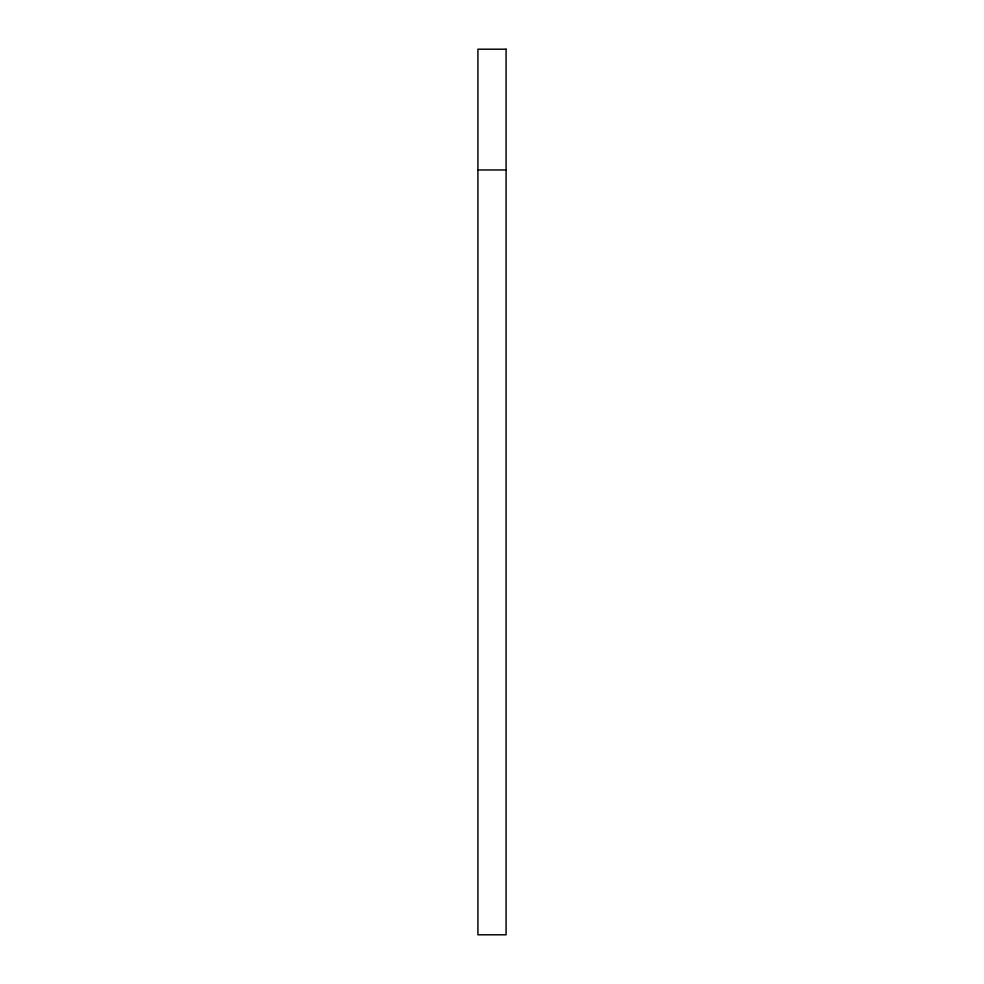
<?xml version="1.0" encoding="UTF-8"?>
<svg xmlns="http://www.w3.org/2000/svg" width="984" height="984" viewBox="0 0 984 984"><rect width="100%" height="100%" fill="white"/><g stroke="black" fill="none" stroke-linecap="round" stroke-linejoin="round"><path stroke-width="1.48" d="M477.916 169.961L506.083 169.961M506.083 49.2L477.916 49.2L477.916 934.8L506.083 934.8L506.083 49.2"/></g></svg>
